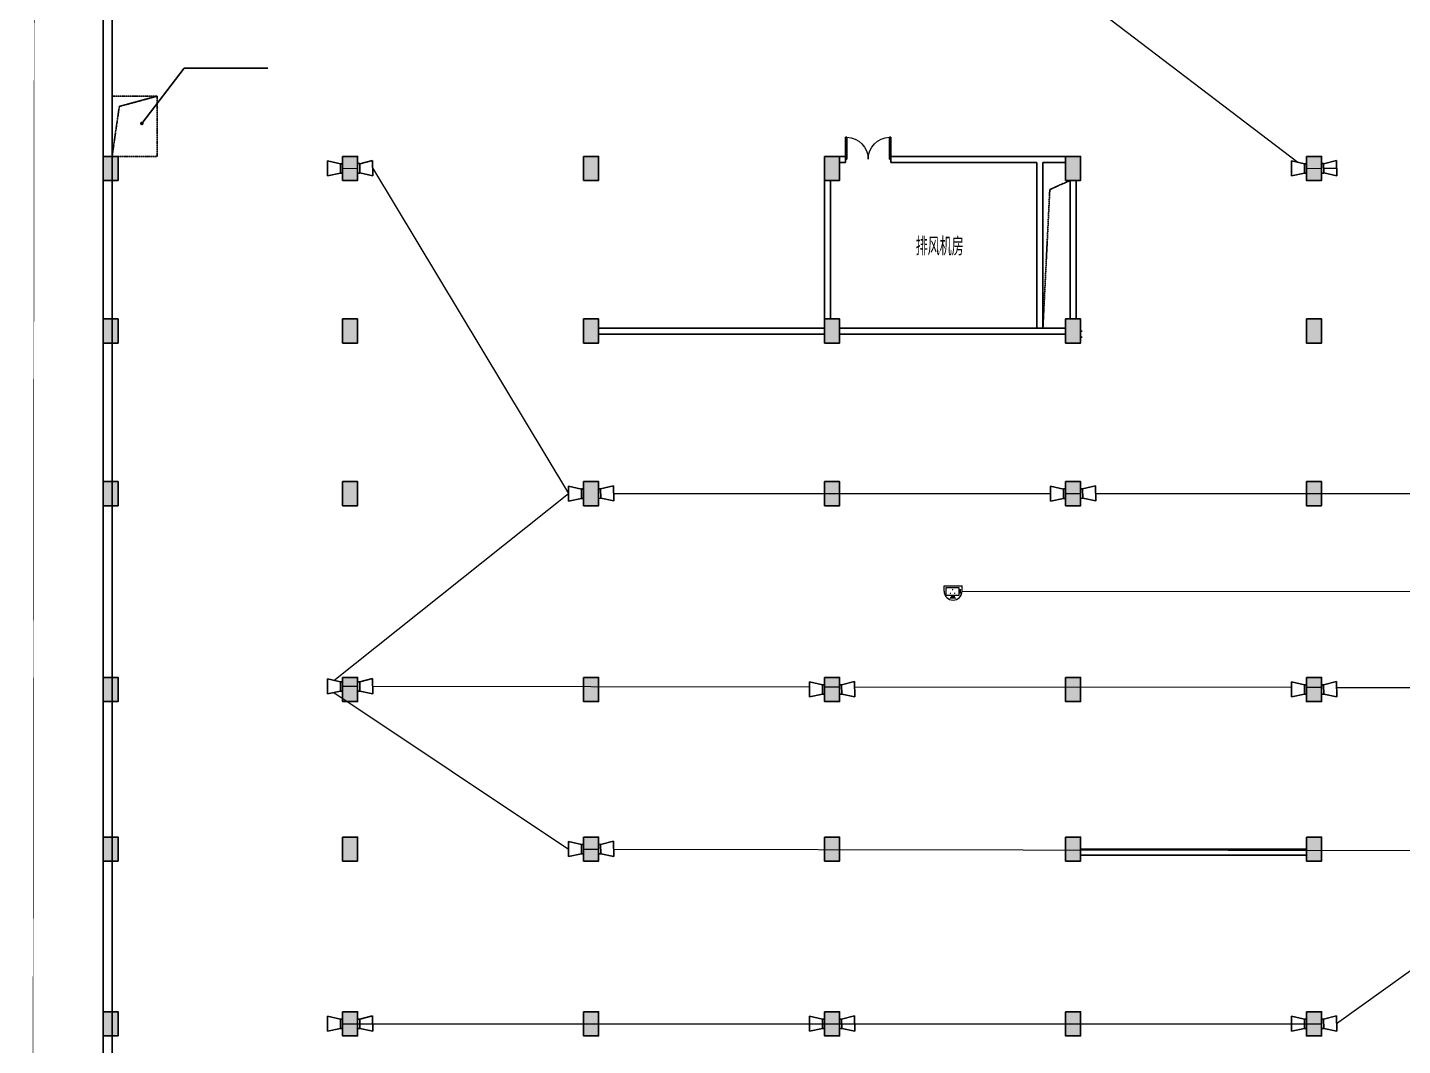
# Model space of a CAD drawing. Extents: x -1348811 to -222202, y -369435 to 53046.
# Drawn here: x -596776 to -551131, y -91880 to -58082 of the extents above; entities that cross this region are included whole.
import ezdxf

# ---------------------------------------------------------------- set-up
doc = ezdxf.new("R2010")
doc.units = 0
doc.header["$LTSCALE"] = 10
doc.header["$MEASUREMENT"] = 0
doc.linetypes.add('DASH', pattern=[0.35, 0.25, -0.1])
doc.linetypes.add('DASHDOT', pattern=[25.4, 12.7, -6.35, 0, -6.35])
doc.layers.get('0').update_dxf_attribs({"linetype": 'CONTINUOUS'})
for name, color, linetype in [('A-STAIRS', 9, 'CONTINUOUS'), ('COLU', 1, 'CONTINUOUS'), ('COLU_HATCH', 252, 'CONTINUOUS'), ('DIM_LEAD', 3, 'CONTINUOUS'), ('jlq', 1, 'CONTINUOUS'), ('RD-equip', 3, 'CONTINUOUS'), ('STAIRS', 9, 'CONTINUOUS'), ('TEXT', 7, 'CONTINUOUS'), ('wall', 8, 'CONTINUOUS'), ('WINDOW', 4, 'CONTINUOUS'), ('控制线', 5, 'CONTINUOUS')]:
    doc.layers.add(name, color=color, linetype=linetype)
doc.layers.add('RD-line', color=2, linetype='CONTINUOUS', lineweight=0)
doc.styles.add('_TEL_DIM', font='SIMPLEX', dxfattribs={"width": 0.8, "height": 3.5, "bigfont": 'HZTXT'})
doc.styles.add('FS2', font='tjromans.shx', dxfattribs={"width": 0.8, "bigfont": 'tjhztxt.shx'})
doc.linetypes.add('BRA', pattern='A,2.8,-0.1,["B",_TEL_DIM,S=0.07,R=0,X=0,Y=-0.12],-0.25', length=3.15)
doc.linetypes.add('CCTV', pattern='A,2.8,-0.1,["V",_TEL_DIM,S=0.07,R=0,X=0,Y=-0.12],-0.25', length=3.15)

# ---------------------------------------------------------------- blocks, each defined once
blk = doc.blocks.new('zw')
at = {"layer": 'COLU_HATCH'}
for points in [[(0, -23800), (500, -23800), (500, -24600), (0, -24600)], [(7950, -23800), (8450, -23800), (8450, -24600), (7950, -24600)], [(15950, -23800), (16450, -23800), (16450, -24600), (15950, -24600)], [(23950, -23800), (24450, -23800), (24450, -24600), (23950, -24600)], [(31950, -23800), (32450, -23800), (32450, -24600), (31950, -24600)], [(39950, -23800), (40450, -23800), (40450, -24600), (39950, -24600)], [(0, -29200), (500, -29200), (500, -30000), (0, -30000)], [(7950, -29200), (8450, -29200), (8450, -30000), (7950, -30000)], [(15950, -29200), (16450, -29200), (16450, -30000), (15950, -30000)], [(23950, -29200), (24450, -29200), (24450, -30000), (23950, -30000)], [(31950, -29200), (32450, -29200), (32450, -30000), (31950, -30000)], [(39950, -29200), (40450, -29200), (40450, -30000), (39950, -30000)], [(0, -34600), (500, -34600), (500, -35400), (0, -35400)], [(7950, -34600), (8450, -34600), (8450, -35400), (7950, -35400)], [(15950, -34600), (16450, -34600), (16450, -35400), (15950, -35400)], [(23950, -34600), (24450, -34600), (24450, -35400), (23950, -35400)], [(31950, -34600), (32450, -34600), (32450, -35400), (31950, -35400)], [(39950, -34600), (40450, -34600), (40450, -35400), (39950, -35400)], [(0, -41100), (500, -41100), (500, -41900), (0, -41900)], [(7950, -41100), (8450, -41100), (8450, -41900), (7950, -41900)], [(15950, -41100), (16450, -41100), (16450, -41900), (15950, -41900)], [(23950, -41100), (24450, -41100), (24450, -41900), (23950, -41900)], [(31950, -41100), (32450, -41100), (32450, -41900), (31950, -41900)], [(39950, -41100), (40450, -41100), (40450, -41900), (39950, -41900)], [(0, -46400), (500, -46400), (500, -47200), (0, -47200)], [(7950, -46400), (8450, -46400), (8450, -47200), (7950, -47200)], [(15950, -46400), (16450, -46400), (16450, -47200), (15950, -47200)], [(23950, -46400), (24450, -46400), (24450, -47200), (23950, -47200)], [(31950, -46400), (32450, -46400), (32450, -47200), (31950, -47200)], [(39950, -46400), (40450, -46400), (40450, -47200), (39950, -47200)], [(0, -52200), (500, -52200), (500, -53000), (0, -53000)], [(7950, -52200), (8450, -52200), (8450, -53000), (7950, -53000)], [(15950, -52200), (16450, -52200), (16450, -53000), (15950, -53000)], [(23950, -52200), (24450, -52200), (24450, -53000), (23950, -53000)], [(31950, -52200), (32450, -52200), (32450, -53000), (31950, -53000)], [(39950, -52200), (40450, -52200), (40450, -53000), (39950, -53000)]]:
    blk.add_hatch(color=256, dxfattribs=at).paths.add_polyline_path(points)
at = {"layer": 'COLU'}
for points in [[(0, -23800), (500, -23800), (500, -24600), (0, -24600)], [(7950, -23800), (8450, -23800), (8450, -24600), (7950, -24600)], [(15950, -23800), (16450, -23800), (16450, -24600), (15950, -24600)], [(23950, -23800), (24450, -23800), (24450, -24600), (23950, -24600)], [(31950, -23800), (32450, -23800), (32450, -24600), (31950, -24600)], [(39950, -23800), (40450, -23800), (40450, -24600), (39950, -24600)], [(0, -29200), (500, -29200), (500, -30000), (0, -30000)], [(7950, -29200), (8450, -29200), (8450, -30000), (7950, -30000)], [(15950, -29200), (16450, -29200), (16450, -30000), (15950, -30000)], [(23950, -29200), (24450, -29200), (24450, -30000), (23950, -30000)], [(31950, -29200), (32450, -29200), (32450, -30000), (31950, -30000)], [(39950, -29200), (40450, -29200), (40450, -30000), (39950, -30000)], [(0, -34600), (500, -34600), (500, -35400), (0, -35400)], [(7950, -34600), (8450, -34600), (8450, -35400), (7950, -35400)], [(15950, -34600), (16450, -34600), (16450, -35400), (15950, -35400)], [(23950, -34600), (24450, -34600), (24450, -35400), (23950, -35400)], [(31950, -34600), (32450, -34600), (32450, -35400), (31950, -35400)], [(39950, -34600), (40450, -34600), (40450, -35400), (39950, -35400)], [(0, -41100), (500, -41100), (500, -41900), (0, -41900)], [(7950, -41100), (8450, -41100), (8450, -41900), (7950, -41900)], [(15950, -41100), (16450, -41100), (16450, -41900), (15950, -41900)], [(23950, -41100), (24450, -41100), (24450, -41900), (23950, -41900)], [(31950, -41100), (32450, -41100), (32450, -41900), (31950, -41900)], [(39950, -41100), (40450, -41100), (40450, -41900), (39950, -41900)], [(0, -46400), (500, -46400), (500, -47200), (0, -47200)], [(7950, -46400), (8450, -46400), (8450, -47200), (7950, -47200)], [(15950, -46400), (16450, -46400), (16450, -47200), (15950, -47200)], [(23950, -46400), (24450, -46400), (24450, -47200), (23950, -47200)], [(31950, -46400), (32450, -46400), (32450, -47200), (31950, -47200)], [(39950, -46400), (40450, -46400), (40450, -47200), (39950, -47200)], [(0, -52200), (500, -52200), (500, -53000), (0, -53000)], [(7950, -52200), (8450, -52200), (8450, -53000), (7950, -53000)], [(15950, -52200), (16450, -52200), (16450, -53000), (15950, -53000)], [(23950, -52200), (24450, -52200), (24450, -53000), (23950, -53000)], [(31950, -52200), (32450, -52200), (32450, -53000), (31950, -53000)], [(39950, -52200), (40450, -52200), (40450, -53000), (39950, -53000)]]:
    blk.add_lwpolyline(points, close=True, dxfattribs=at)
blk = doc.blocks.new('jlqq')
at = {"layer": 'jlq'}
for p, q in [((1155, -3422), (1155, -65271)), ((1455, -3373), (1455, -65271))]:
    blk.add_line(p, q, dxfattribs=at)
blk = doc.blocks.new('$DorLib2D$00000002')
for p, q in [((-0.5, 0), (-0.5, 0.4875)), ((-0.475, 0.4875), (-0.5, 0.4875)), ((-0.475, 0), (-0.475, 0.4875)), ((0.475, 0), (0.475, 0.4875)), ((0.475, 0.4875), (0.5, 0.4875)), ((0.5, 0), (0.5, 0.4875)), ((-0.5, 0), (-0.475, 0)), ((0.5, 0), (0.475, 0))]:
    blk.add_line(p, q)
at = {"lineweight": 13}
for centre, start, end in [((-0.4875, 0), 0, 88.53072), ((0.4875, 0), 91.46928, 180)]:
    blk.add_arc(centre, 0.4875, start, end, dxfattribs=at)
blk = doc.blocks.new('adasdasdasd')
at = {"layer": 'RD-equip'}
for p, q in [((-154, 500), (-154, 430)), ((-154, 500), (159, 500)), ((159, 500), (159, 430)), ((-151, 430), (-251, 0)), ((-251, 0), (251, 0)), ((-154, 430), (159, 430)), ((251, 0), (158, 430))]:
    blk.add_line(p, q, dxfattribs=at)
blk = doc.blocks.new('PCY07')
at = {"color": 0, "lineweight": -2}
for p, q in [((-321, 0), (-321, 182)), ((-321, 182), (321, 182)), ((-249, -161), (-249, 129)), ((-249, 129), (205, 129)), ((205, 129), (205, -161)), ((321, 0), (321, 182)), ((205, -161), (-249, -161))]:
    blk.add_line(p, q, dxfattribs=at)
at = {"color": 0, "lineweight": -2, "const_width": 25}
for points in [[(-34, 48, 1), (-9, 48, 1)], [(-111, -81, 1), (-86, -81, 1)], [(67, -81, -1), (42, -81, -1)]]:
    blk.add_lwpolyline(points, format="xyb", close=True, dxfattribs=at)
at = {"color": 0, "lineweight": -2, "const_width": 80}
blk.add_lwpolyline([(245, 69), (245, -100)], dxfattribs=at)
at = {"color": 0, "lineweight": -2}
blk.add_lwpolyline([(-12, -162, 100, 250, 0), (-12, -272, 250, 250, 0)], format="xyseb", dxfattribs=at)
blk.add_arc((0, 0), 321, 180, 0, dxfattribs=at)

msp = doc.modelspace()

# ---------------------------------------------------------------- linework, layer by layer
at = {"layer": 'A-STAIRS', "linetype": 'DASH'}
msp.add_lwpolyline([(-593967.7, -62359.4), (-592467.7, -62359.4), (-592467.7, -60359.4), (-593967.7, -60359.4)], close=True, dxfattribs=at)
msp.add_lwpolyline([(-592467.7, -60359.4), (-593729, -60704.9), (-593967.7, -62359.4)], dxfattribs=at)
at = {"layer": 'DIM_LEAD'}
for p, q in [((-592980.6, -61265.6), (-591576.7, -59436.6)), ((-591576.7, -59436.6), (-588798.4, -59436.6))]:
    msp.add_line(p, q, dxfattribs=at)
at = {"layer": 'DIM_LEAD', "const_width": 60}
msp.add_lwpolyline([(-592998.9, -61289.4, 1), (-592962.4, -61241.8, 1)], format="xyb", close=True, dxfattribs=at)
at = {"layer": 'RD-line', "linetype": 'BRA', "ltscale": 0.8}
for p, q in [((-562602.6, -56461.5), (-554602.9, -62556.1)), ((-585317.9, -62745.9), (-578817.9, -73557.4)), ((-586602.9, -79756.1), (-578817.9, -73557.4)), ((-577317.8, -73551.2), (-562817.9, -73551.2)), ((-562317.7, -73551.2), (-561818.1, -73551.2)), ((-561317.8, -73551.2), (-546817.9, -73551.2)), ((-586602.6, -80161.5), (-578817.9, -85357.4)), ((-585818, -79960), (-586317.7, -79959.4)), ((-570818, -79978.3), (-585317.8, -79960.7)), ((-569818.7, -79979.5), (-570317.7, -79978.9)), ((-554818, -79997.8), (-569318.4, -79980.1)), ((-553818.5, -79999), (-554317.7, -79998.4)), ((-538817.9, -80017.3), (-553318.2, -79999.6)), ((-578317.7, -85359.4), (-577818, -85360.2)), ((-577317.8, -85361), (-545817.7, -85410.7)), ((-553317.8, -91151.2), (-545531.4, -85557.2)), ((-586317.7, -91159.4), (-553817.7, -91159.4))]:
    msp.add_line(p, q, dxfattribs=at)
at = {"layer": 'RD-line'}
for p, q in [((-586317.7, -62759.4), (-585818.1, -62755.6)), ((-554317.7, -62759.4), (-553818.1, -62755.3)), ((-553748.1, -62754.7), (-553317.8, -62751.2))]:
    msp.add_line(p, q, dxfattribs=at)
at = {"layer": 'RD-line', "linetype": 'CCTV', "ltscale": 0.8}
msp.add_line((-565748.1, -76790.7), (-533633.3, -76812.8), dxfattribs=at)
at = {"layer": 'STAIRS', "linetype": 'DASH'}
msp.add_lwpolyline([(-562167.7, -63159.4), (-562839.5, -63463.5), (-563067.7, -68059.4)], dxfattribs=at)
at = {"layer": 'wall', "linetype": 'ByBlock'}
for p, q in [((-569617.7, -62359.4), (-569817.7, -62359.4)), ((-569617.7, -62359.4), (-569617.7, -62559.4)), ((-568117.7, -62359.4), (-562317.7, -62359.4)), ((-568117.7, -62359.4), (-568117.7, -62559.4)), ((-569617.7, -62559.4), (-569817.7, -62559.4)), ((-563267.7, -62559.4), (-568117.7, -62559.4)), ((-563267.7, -62559.4), (-563267.7, -68059.4)), ((-563067.7, -62559.4), (-563067.7, -68059.4)), ((-563067.7, -62559.4), (-562317.7, -62559.4)), ((-570317.7, -67759.4), (-570317.7, -63159.4)), ((-570117.7, -63159.4), (-570117.7, -67759.4)), ((-562167.7, -63159.4), (-562167.7, -67759.4)), ((-561967.7, -63159.4), (-561967.7, -67759.4))]:
    msp.add_line(p, q, dxfattribs=at)
at = {"layer": 'wall'}
for p, q in [((-577817.7, -68059.4), (-570317.7, -68059.4)), ((-577817.7, -68259.4), (-570317.7, -68259.4)), ((-569817.7, -68059.4), (-562317.7, -68059.4)), ((-569817.7, -68259.4), (-562317.7, -68259.4)), ((-561767.7, -68159.4), (-561817.7, -68159.4)), ((-561767.7, -68359.4), (-561817.7, -68359.4)), ((-561817.7, -85359.4), (-554317.7, -85359.4)), ((-561817.7, -85559.4), (-554317.7, -85559.4))]:
    msp.add_line(p, q, dxfattribs=at)
at = {"layer": '控制线', "color": 1, "linetype": 'DASHDOT', "ltscale": 0.1, "const_width": 20}
msp.add_lwpolyline([(-596505.6, -14825.6), (-490113.6, 21088.3), (-484038.8, 16611.3), (-484686, -239220.3), (-493861.2, -248362.2), (-596766.1, -248247.3)], close=True, dxfattribs=at)

# ---------------------------------------------------------------- block references
at = {"layer": 'COLU'}
msp.add_blockref('zw', (-594267.7, -38559.4), dxfattribs=at)
at = {"layer": 'jlq'}
msp.add_blockref('jlqq', (-595422.9, -31344.6), dxfattribs=at)
at = {"layer": 'RD-equip'}
for p, rotation in [((-586817.9, -62757.4), 270.0494552518936), ((-554817.9, -62757.4), 270.0494552518936), ((-578817.9, -73557.4), 270.0494552518936), ((-562817.9, -73557.4), 270.0494552518933), ((-586817.9, -79957.4), 270.0494552518936), ((-570817.9, -80057.4), 270.0494552518936), ((-554817.9, -80057.4), 270.0494552518936), ((-578817.9, -85357.4), 270.0494552518936), ((-586817.9, -91157.4), 270.0494552518936), ((-570817.9, -91157.4), 270.0494552518936), ((-554817.9, -91157.4), 270.0494552518936)]:
    msp.add_blockref('adasdasdasd', p, dxfattribs=dict(at, rotation=rotation))
at = {"layer": 'RD-equip', "xscale": -1}
for p, rotation in [((-585317.8, -62751.2), 90.43838675303334), ((-553317.8, -62751.2), 90.43838675303334), ((-577317.8, -73551.2), 90.43838675303415), ((-561317.8, -73551.2), 90.43838675303184), ((-585317.8, -79951.2), 90.43838675303415), ((-569317.8, -80051.2), 90.43838675303415), ((-553317.8, -80051.2), 90.43838675303415), ((-577317.8, -85351.2), 90.43838675303415), ((-585317.8, -91151.2), 90.43838675303415), ((-569317.8, -91151.2), 90.43838675303415), ((-553317.8, -91151.2), 90.43838675303415)]:
    msp.add_blockref('adasdasdasd', p, dxfattribs=dict(at, rotation=rotation))
at = {"layer": 'RD-equip', "color": 3, "lineweight": 0, "xscale": 0.9345000046305358, "yscale": 0.9345000045723282, "zscale": 0.9345000046725}
msp.add_blockref('PCY07', (-566047.9, -76790.7), dxfattribs=at)
at = {"layer": 'WINDOW', "linetype": 'ByBlock', "xscale": -1500, "yscale": 1500, "zscale": 1500}
msp.add_blockref('$DorLib2D$00000002', (-568867.7, -62458.3), dxfattribs=at)

# ---------------------------------------------------------------- texts
at = {"layer": 'TEXT', "style": 'FS2', "width": 0.7}
msp.add_text('排风机房', height=600, rotation=359.83888, dxfattribs=at).set_placement((-567292.6, -65647.3))

doc.saveas('drawing.dxf')
